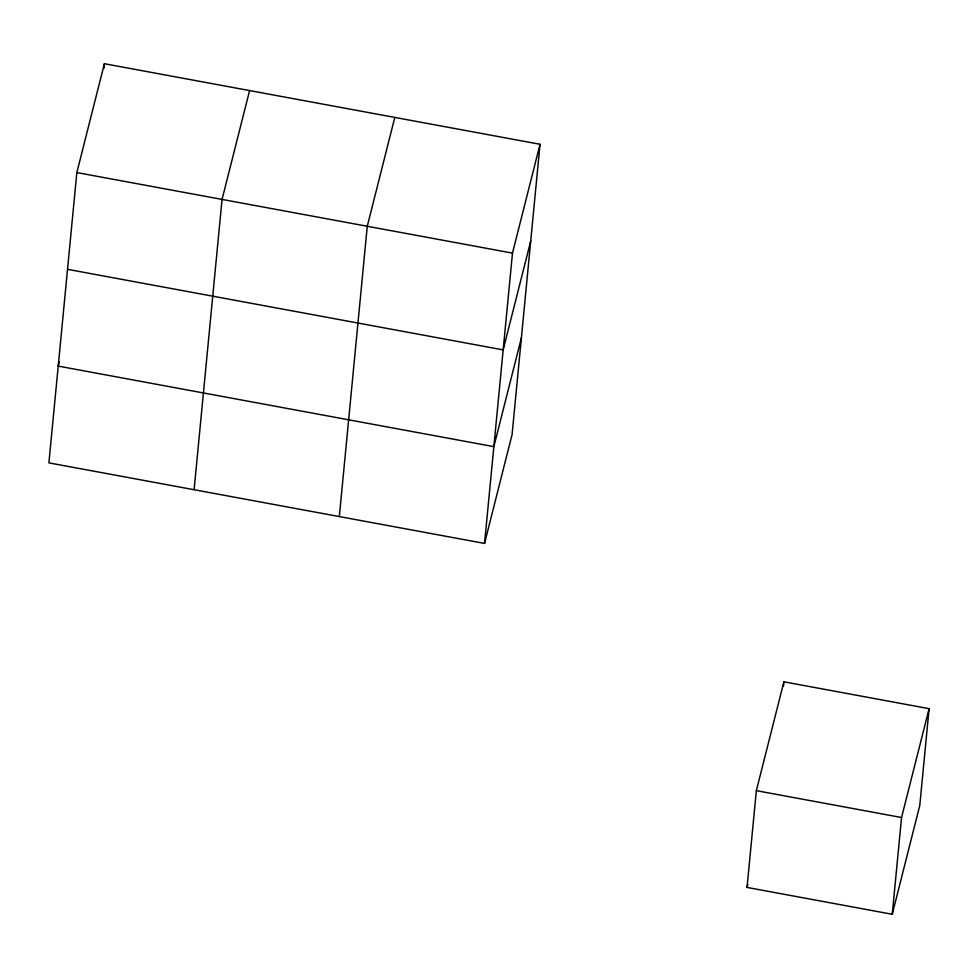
<?xml version="1.0" encoding="UTF-8"?>
<svg xmlns="http://www.w3.org/2000/svg" width="978" height="978" viewBox="0 0 978 978"><rect width="100%" height="100%" fill="white"/><g stroke="black" fill="none" stroke-linecap="round" stroke-linejoin="round"><path stroke-width="1.47" d="M76.846 172.568L48.9 462.875L484.538 543.426L512.081 434.574L540.027 144.279L104.377 63.717L76.846 172.568L512.484 253.119L484.538 543.426M103.949 68.252L104.377 63.717M194.109 489.721L222.055 199.414L249.598 90.575M339.329 516.567L367.263 226.273L394.806 117.421M747.033 887.425L756.349 790.664L783.891 681.813L929.1 708.671L919.785 805.432L892.242 914.283L747.033 887.425L747.779 884.491M783.451 686.348L783.891 681.813M892.242 914.283L901.557 817.51L929.1 708.671M59.328 361.689L58.215 366.102L493.853 446.653L521.396 337.813M512.484 253.119L540.027 144.279M530.712 241.04L503.169 349.892L67.531 269.329M756.349 790.664L901.557 817.51"/></g></svg>
